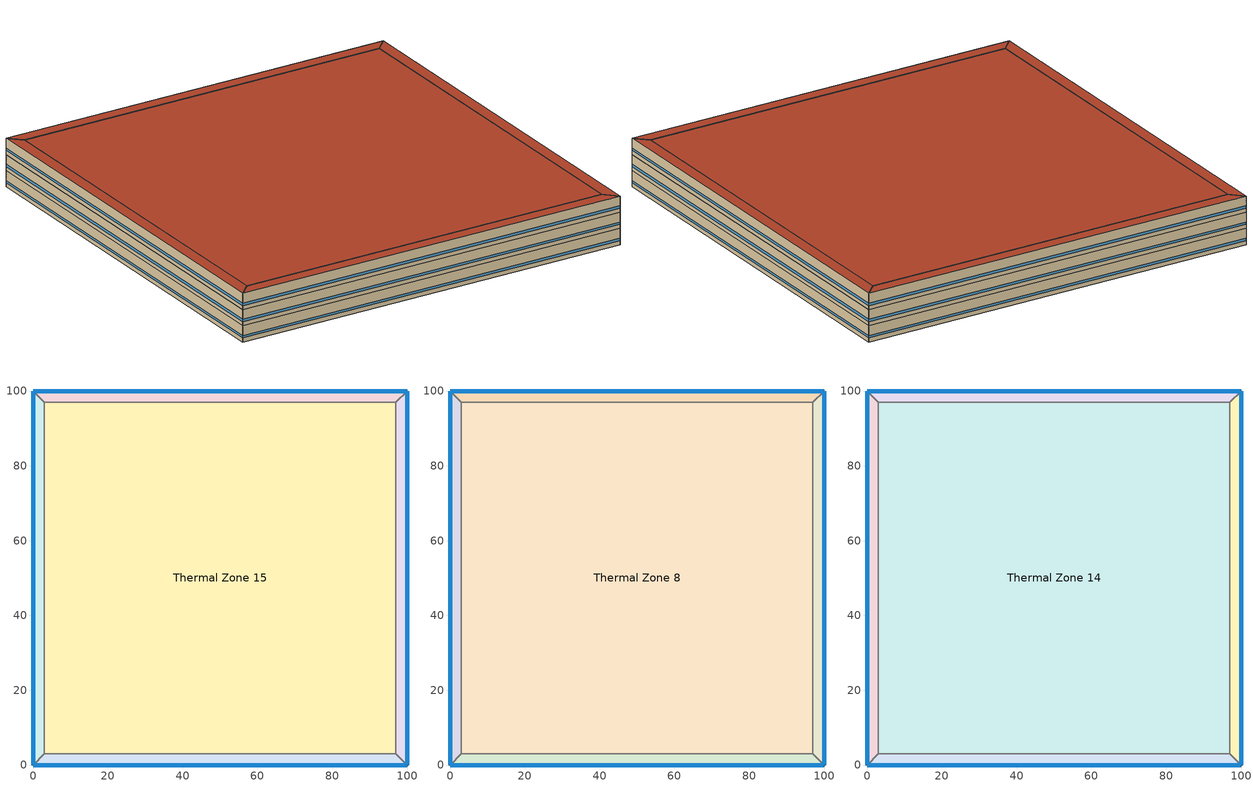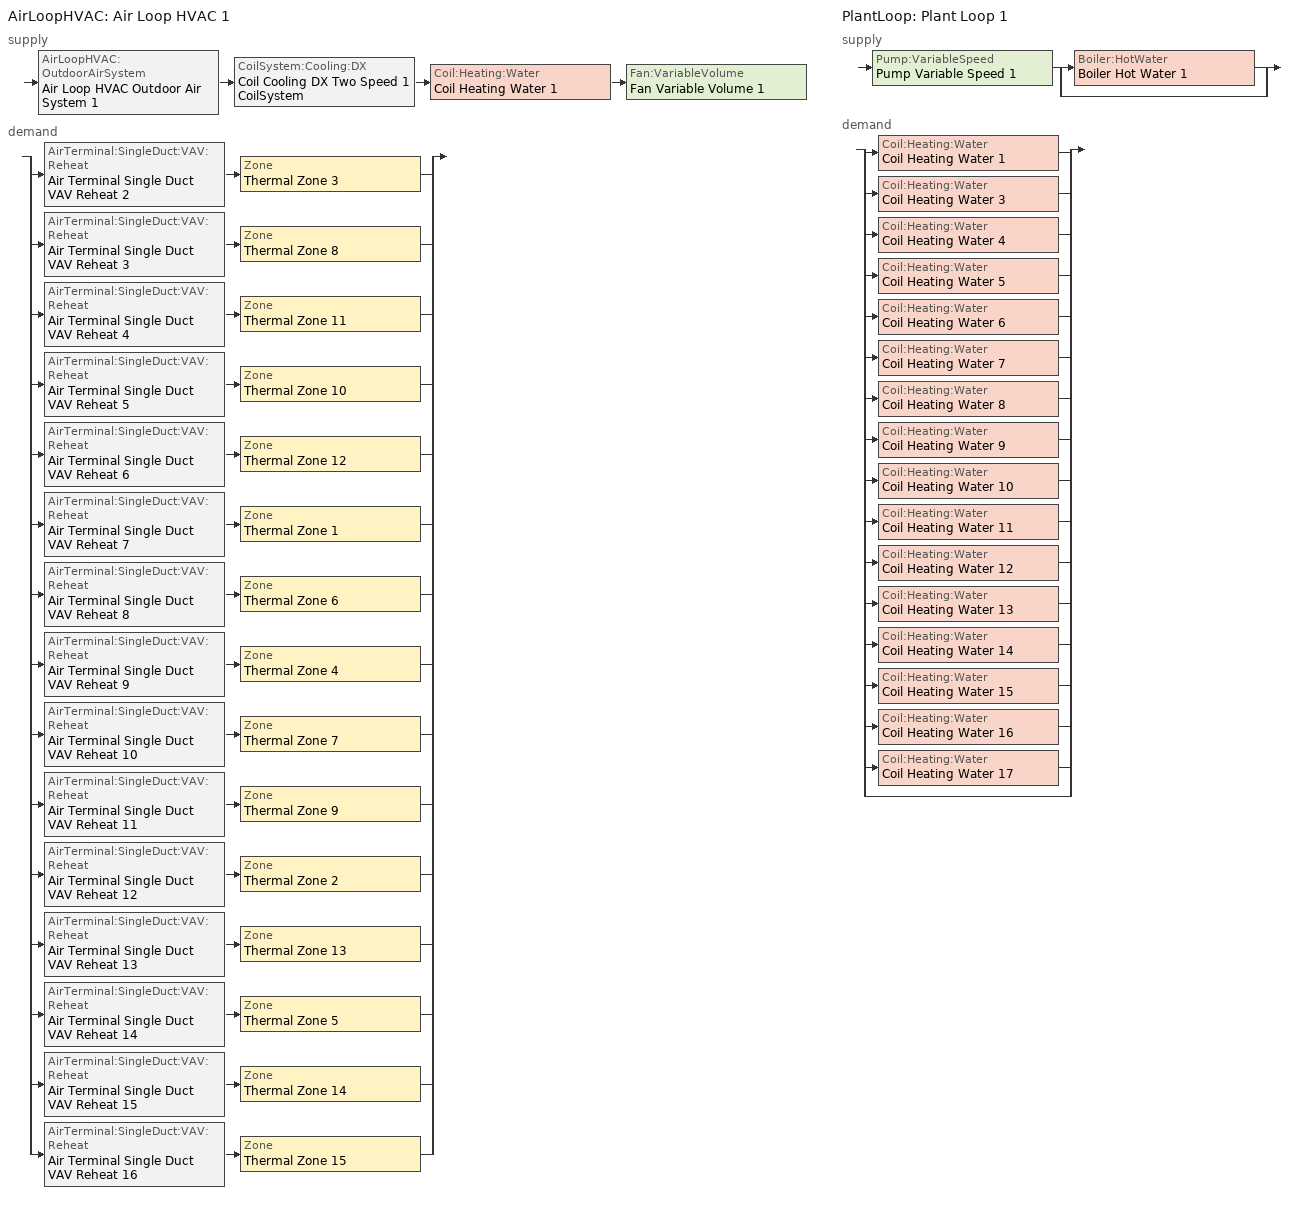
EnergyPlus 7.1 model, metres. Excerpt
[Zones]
Thermal Zone 4
 floor ground (000_ExtSlabCarpet_4in_ClimateZone 1-8): 100,0 0,0 3,3 97,3 z0
 wall outside (ASHRAE_189.1-2009_ExtWall_SteelFrame_ClimateZone 4-8): 0,0 100,0 z0:4
 wall to Thermal Zone 15 (000_Interior Wall): 97,3 3,3 z0:4
 wall to Thermal Zone 9 (000_Interior Wall): 100,0 97,3 z0:4
 wall to Thermal Zone 11 (000_Interior Wall): 3,3 0,0 z0:4
 window (ASHRAE_189.1-2009_ExtWindow_ClimateZone 4-5): 0.03,0 99.97,0 z1:1.6
Thermal Zone 10
 floor ground (000_ExtSlabCarpet_4in_ClimateZone 1-8): 0,100 100,100 97,97 3,97 z0
 wall outside (ASHRAE_189.1-2009_ExtWall_SteelFrame_ClimateZone 4-8): 100,100 0,100 z0:4
 wall to Thermal Zone 15 (000_Interior Wall): 3,97 97,97 z0:4
 wall to Thermal Zone 11 (000_Interior Wall): 0,100 3,97 z0:4
 wall to Thermal Zone 9 (000_Interior Wall): 97,97 100,100 z0:4
 window (ASHRAE_189.1-2009_ExtWindow_ClimateZone 4-5): 99.97,100 0.03,100 z1:1.6
Thermal Zone 9
 floor ground (000_ExtSlabCarpet_4in_ClimateZone 1-8): 100,100 100,0 97,3 97,97 z0
 wall outside (ASHRAE_189.1-2009_ExtWall_SteelFrame_ClimateZone 4-8): 100,0 100,100 z0:4
 wall to Thermal Zone 15 (000_Interior Wall): 97,97 97,3 z0:4
 window (ASHRAE_189.1-2009_ExtWindow_ClimateZone 4-5): 100,0.03 100,99.97 z1:1.6
Thermal Zone 15
 floor ground (000_ExtSlabCarpet_4in_ClimateZone 1-8): 3,3 3,97 97,97 97,3 z0
 wall to Thermal Zone 11 (000_Interior Wall): 3,97 3,3 z0:4
Thermal Zone 11
 floor ground (000_ExtSlabCarpet_4in_ClimateZone 1-8): 0,0 0,100 3,97 3,3 z0
 wall outside (ASHRAE_189.1-2009_ExtWall_SteelFrame_ClimateZone 4-8): 0,100 0,0 z0:4
 window (ASHRAE_189.1-2009_ExtWindow_ClimateZone 4-5): 0,99.97 0,0.03 z1:1.6
Thermal Zone 6
 floor to Thermal Zone 9 (000_Interior Floor): 100,100 100,0 97,3 97,97 z4
 wall outside (ASHRAE_189.1-2009_ExtWall_SteelFrame_ClimateZone 4-8): 100,0 100,100 z4:8
 wall to Thermal Zone 1 (000_Interior Wall): 100,100 97,97 z4:8
 wall to Thermal Zone 2 (000_Interior Wall): 97,3 100,0 z4:8
 wall to Thermal Zone 8 (000_Interior Wall): 97,97 97,3 z4:8
 window (ASHRAE_189.1-2009_ExtWindow_ClimateZone 4-5): 100,0.03 100,99.97 z5:5.6
Thermal Zone 1
 floor to Thermal Zone 10 (000_Interior Floor): 0,100 100,100 97,97 3,97 z4
 wall outside (ASHRAE_189.1-2009_ExtWall_SteelFrame_ClimateZone 4-8): 100,100 0,100 z4:8
 wall to Thermal Zone 8 (000_Interior Wall): 3,97 97,97 z4:8
 wall to Thermal Zone 7 (000_Interior Wall): 0,100 3,97 z4:8
 window (ASHRAE_189.1-2009_ExtWindow_ClimateZone 4-5): 99.97,100 0.03,100 z5:5.6
Thermal Zone 7
 floor to Thermal Zone 11 (000_Interior Floor): 0,0 0,100 3,97 3,3 z4
 wall outside (ASHRAE_189.1-2009_ExtWall_SteelFrame_ClimateZone 4-8): 0,100 0,0 z4:8
 wall to Thermal Zone 2 (000_Interior Wall): 0,0 3,3 z4:8
 wall to Thermal Zone 8 (000_Interior Wall): 3,3 3,97 z4:8
 window (ASHRAE_189.1-2009_ExtWindow_ClimateZone 4-5): 0,99.97 0,0.03 z5:5.6
Thermal Zone 8
 floor to Thermal Zone 15 (000_Interior Floor): 3,3 3,97 97,97 97,3 z4
 wall to Thermal Zone 2 (000_Interior Wall): 3,3 97,3 z4:8
Thermal Zone 2
 floor to Thermal Zone 4 (000_Interior Floor): 100,0 0,0 3,3 97,3 z4
 wall outside (ASHRAE_189.1-2009_ExtWall_SteelFrame_ClimateZone 4-8): 0,0 100,0 z4:8
 window (ASHRAE_189.1-2009_ExtWindow_ClimateZone 4-5): 0.03,0 99.97,0 z5:5.6
Thermal Zone 12
 floor to Thermal Zone 2 (000_Interior Floor): 100,0 0,0 3,3 97,3 z8
 wall outside (ASHRAE_189.1-2009_ExtWall_SteelFrame_ClimateZone 4-8): 0,0 100,0 z8:12
 wall to Thermal Zone 5 (000_Interior Wall): 100,0 97,3 z8:12
 wall to Thermal Zone 14 (000_Interior Wall): 97,3 3,3 z8:12
 wall to Thermal Zone 3 (000_Interior Wall): 3,3 0,0 z8:12
 window (ASHRAE_189.1-2009_ExtWindow_ClimateZone 4-5): 0.03,0 99.97,0 z9:9.6
 roof outside (ASHRAE_189.1-2009_ExtRoof_IEAD_ClimateZone 2-5): 97,3 3,3 0,0 100,0 z12
Thermal Zone 3
 floor to Thermal Zone 7 (000_Interior Floor): 0,0 0,100 3,97 3,3 z8
 wall outside (ASHRAE_189.1-2009_ExtWall_SteelFrame_ClimateZone 4-8): 0,100 0,0 z8:12
 wall to Thermal Zone 14 (000_Interior Wall): 3,3 3,97 z8:12
 wall to Thermal Zone 13 (000_Interior Wall): 3,97 0,100 z8:12
 window (ASHRAE_189.1-2009_ExtWindow_ClimateZone 4-5): 0,99.97 0,0.03 z9:9.6
 roof outside (ASHRAE_189.1-2009_ExtRoof_IEAD_ClimateZone 2-5): 3,3 3,97 0,100 0,0 z12
Thermal Zone 13
 floor to Thermal Zone 1 (000_Interior Floor): 0,100 100,100 97,97 3,97 z8
 wall outside (ASHRAE_189.1-2009_ExtWall_SteelFrame_ClimateZone 4-8): 100,100 0,100 z8:12
 wall to Thermal Zone 5 (000_Interior Wall): 97,97 100,100 z8:12
 wall to Thermal Zone 14 (000_Interior Wall): 3,97 97,97 z8:12
 window (ASHRAE_189.1-2009_ExtWindow_ClimateZone 4-5): 99.97,100 0.03,100 z9:9.6
 roof outside (ASHRAE_189.1-2009_ExtRoof_IEAD_ClimateZone 2-5): 3,97 97,97 100,100 0,100 z12
Thermal Zone 5
 floor to Thermal Zone 6 (000_Interior Floor): 100,100 100,0 97,3 97,97 z8
 wall outside (ASHRAE_189.1-2009_ExtWall_SteelFrame_ClimateZone 4-8): 100,0 100,100 z8:12
 wall to Thermal Zone 14 (000_Interior Wall): 97,97 97,3 z8:12
 window (ASHRAE_189.1-2009_ExtWindow_ClimateZone 4-5): 100,0.03 100,99.97 z9:9.6
 roof outside (ASHRAE_189.1-2009_ExtRoof_IEAD_ClimateZone 2-5): 97,97 97,3 100,0 100,100 z12
Thermal Zone 14
 floor to Thermal Zone 8 (000_Interior Floor): 3,3 3,97 97,97 97,3 z8
 roof outside (ASHRAE_189.1-2009_ExtRoof_IEAD_ClimateZone 2-5): 97,3 97,97 3,97 3,3 z12
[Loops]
AirLoopHVAC 'Air Loop HVAC 1'
 supply: AirLoopHVAC:OutdoorAirSystem 'Air Loop HVAC Outdoor Air System 1' > CoilSystem:Cooling:DX 'Coil Cooling DX Two Speed 1 CoilSystem' > Coil:Heating:Water 'Coil Heating Water 1' > Fan:VariableVolume 'Fan Variable Volume 1'
 demand: split
  | AirTerminal:SingleDuct:VAV:Reheat 'Air Terminal Single Duct VAV Reheat 2' > Zone 'Thermal Zone 3'
  | AirTerminal:SingleDuct:VAV:Reheat 'Air Terminal Single Duct VAV Reheat 3' > Zone 'Thermal Zone 8'
  | AirTerminal:SingleDuct:VAV:Reheat 'Air Terminal Single Duct VAV Reheat 4' > Zone 'Thermal Zone 11'
  | AirTerminal:SingleDuct:VAV:Reheat 'Air Terminal Single Duct VAV Reheat 5' > Zone 'Thermal Zone 10'
  | AirTerminal:SingleDuct:VAV:Reheat 'Air Terminal Single Duct VAV Reheat 6' > Zone 'Thermal Zone 12'
  | AirTerminal:SingleDuct:VAV:Reheat 'Air Terminal Single Duct VAV Reheat 7' > Zone 'Thermal Zone 1'
  | AirTerminal:SingleDuct:VAV:Reheat 'Air Terminal Single Duct VAV Reheat 8' > Zone 'Thermal Zone 6'
  | AirTerminal:SingleDuct:VAV:Reheat 'Air Terminal Single Duct VAV Reheat 9' > Zone 'Thermal Zone 4'
  | AirTerminal:SingleDuct:VAV:Reheat 'Air Terminal Single Duct VAV Reheat 10' > Zone 'Thermal Zone 7'
  | AirTerminal:SingleDuct:VAV:Reheat 'Air Terminal Single Duct VAV Reheat 11' > Zone 'Thermal Zone 9'
  | AirTerminal:SingleDuct:VAV:Reheat 'Air Terminal Single Duct VAV Reheat 12' > Zone 'Thermal Zone 2'
  | AirTerminal:SingleDuct:VAV:Reheat 'Air Terminal Single Duct VAV Reheat 13' > Zone 'Thermal Zone 13'
  | AirTerminal:SingleDuct:VAV:Reheat 'Air Terminal Single Duct VAV Reheat 14' > Zone 'Thermal Zone 5'
  | AirTerminal:SingleDuct:VAV:Reheat 'Air Terminal Single Duct VAV Reheat 15' > Zone 'Thermal Zone 14'
  | AirTerminal:SingleDuct:VAV:Reheat 'Air Terminal Single Duct VAV Reheat 16' > Zone 'Thermal Zone 15'
PlantLoop 'Plant Loop 1'
 supply: Pump:VariableSpeed 'Pump Variable Speed 1' > split
  | Boiler:HotWater 'Boiler Hot Water 1'
  | bypass
 demand: split
  | Coil:Heating:Water 'Coil Heating Water 1'
  | Coil:Heating:Water 'Coil Heating Water 3'
  | Coil:Heating:Water 'Coil Heating Water 4'
  | Coil:Heating:Water 'Coil Heating Water 5'
  | Coil:Heating:Water 'Coil Heating Water 6'
  | Coil:Heating:Water 'Coil Heating Water 7'
  | Coil:Heating:Water 'Coil Heating Water 8'
  | Coil:Heating:Water 'Coil Heating Water 9'
  | Coil:Heating:Water 'Coil Heating Water 10'
  | Coil:Heating:Water 'Coil Heating Water 11'
  | Coil:Heating:Water 'Coil Heating Water 12'
  | Coil:Heating:Water 'Coil Heating Water 13'
  | Coil:Heating:Water 'Coil Heating Water 14'
  | Coil:Heating:Water 'Coil Heating Water 15'
  | Coil:Heating:Water 'Coil Heating Water 16'
  | Coil:Heating:Water 'Coil Heating Water 17'
  | bypass
[Site:Location]
Chicago Ohare Intl Ap_IL_USA Design_Conditions: 41.98, -87.92, -6, 201
[SizingPeriod:DesignDay]
Chicago Ohare Intl Ap Ann Clg .4% Condns DB=>MWB: 7, 21, SummerDesignDay, 33.3, 10.5, DefaultMultipliers, , Wetbulb, 23.7, , , , , 98934, 5.2, 230, No, No, No, ASHRAETau, , , 0.455, 2.05
Chicago Ohare Intl Ap Ann Clg 2% Condns DP=>MDB: 7, 21, SummerDesignDay, 26.5, 10.5, DefaultMultipliers, , Dewpoint, 21.9, , , , , 98934, 5.2, 230, No, No, No, ASHRAETau, , , 0.455, 2.05
Chicago Ohare Intl Ap Ann Htg 99% Condns DB: 1, 21, WinterDesignDay, -16.6, 0, DefaultMultipliers, , Wetbulb, -16.6, , , , , 98934, 4.9, 270, No, No, No, ASHRAEClearSky, , , , , 0
Chicago Ohare Intl Ap Ann Clg 1% Condns WB=>MDB: 7, 21, SummerDesignDay, 29.6, 10.5, DefaultMultipliers, , Wetbulb, 24.5, , , , , 98934, 5.2, 230, No, No, No, ASHRAETau, , , 0.455, 2.05
Chicago Ohare Intl Ap Ann Hum_n 99.6% Condns DP=>MCDB: 1, 21, WinterDesignDay, -19.2, 0, DefaultMultipliers, , Dewpoint, -25.7, , , , , 98934, 4.9, 270, No, No, No, ASHRAEClearSky, , , , , 0
Chicago Ohare Intl Ap Ann Clg .4% Condns WB=>MDB: 7, 21, SummerDesignDay, 31.2, 10.5, DefaultMultipliers, , Wetbulb, 25.5, , , , , 98934, 5.2, 230, No, No, No, ASHRAETau, , , 0.455, 2.05
Chicago Ohare Intl Ap Ann Htg 99.6% Condns DB: 1, 21, WinterDesignDay, -20, 0, DefaultMultipliers, , Wetbulb, -20, , , , , 98934, 4.9, 270, No, No, No, ASHRAEClearSky, , , , , 0
Chicago Ohare Intl Ap Ann Clg 1% Condns DP=>MDB: 7, 21, SummerDesignDay, 27.7, 10.5, DefaultMultipliers, , Dewpoint, 22.9, , , , , 98934, 5.2, 230, No, No, No, ASHRAETau, , , 0.455, 2.05
Chicago Ohare Intl Ap Ann Htg Wind 99.6% Condns WS=>MCDB: 1, 21, WinterDesignDay, -3.5, 0, DefaultMultipliers, , Wetbulb, -3.5, , , , , 98934, 12.4, 270, No, No, No, ASHRAEClearSky, , , , , 0
Chicago Ohare Intl Ap Ann Hum_n 99% Condns DP=>MCDB: 1, 21, WinterDesignDay, -15.7, 0, DefaultMultipliers, , Dewpoint, -22.1, , , , , 98934, 4.9, 270, No, No, No, ASHRAEClearSky, , , , , 0
Chicago Ohare Intl Ap Ann Clg 1% Condns DB=>MWB: 7, 21, SummerDesignDay, 31.6, 10.5, DefaultMultipliers, , Wetbulb, 23, , , , , 98934, 5.2, 230, No, No, No, ASHRAETau, , , 0.455, 2.05
Chicago Ohare Intl Ap Ann Clg 2% Condns DB=>MWB: 7, 21, SummerDesignDay, 30.1, 10.5, DefaultMultipliers, , Wetbulb, 22.1, , , , , 98934, 5.2, 230, No, No, No, ASHRAETau, , , 0.455, 2.05
Chicago Ohare Intl Ap Ann Clg 2% Condns WB=>MDB: 7, 21, SummerDesignDay, 28.1, 10.5, DefaultMultipliers, , Wetbulb, 23.5, , , , , 98934, 5.2, 230, No, No, No, ASHRAETau, , , 0.455, 2.05
Chicago Ohare Intl Ap Ann Htg Wind 99% Condns WS=>MCDB: 1, 21, WinterDesignDay, -3.2, 0, DefaultMultipliers, , Wetbulb, -3.2, , , , , 98934, 11.4, 270, No, No, No, ASHRAEClearSky, , , , , 0
Chicago Ohare Intl Ap Ann Clg 1% Condns Enth=>MDB: 7, 21, SummerDesignDay, 29.6, 10.5, DefaultMultipliers, , Enthalpy, , , , 75100, , 98934, 5.2, 230, No, No, No, ASHRAETau, , , 0.455, 2.05
Chicago Ohare Intl Ap Ann Clg .4% Condns DP=>MDB: 7, 21, SummerDesignDay, 28.9, 10.5, DefaultMultipliers, , Dewpoint, 23.8, , , , , 98934, 5.2, 230, No, No, No, ASHRAETau, , , 0.455, 2.05
Chicago Ohare Intl Ap Ann Clg .4% Condns Enth=>MDB: 7, 21, SummerDesignDay, 31.4, 10.5, DefaultMultipliers, , Enthalpy, , , , 79200, , 98934, 5.2, 230, No, No, No, ASHRAETau, , , 0.455, 2.05
Chicago Ohare Intl Ap Ann Clg 2% Condns Enth=>MDB: 7, 21, SummerDesignDay, 28.2, 10.5, DefaultMultipliers, , Enthalpy, , , , 70900, , 98934, 5.2, 230, No, No, No, ASHRAETau, , , 0.455, 2.05
[Building]
Building 1
[Material]
Metal Decking: MediumSmooth, 0.0015, 45.006, 7680, 418.4, 0.9, 0.7, 0.3
MAT-CC05 4 HW CONCRETE: Rough, 0.1016, 1.311, 2240, 836.8, 0.9, 0.7, 0.7
1/2IN Gypsum: Smooth, 0.0127, 0.16, 784.9, 830, 0.9, 0.92, 0.92
Roof Membrane: VeryRough, 0.0095, 0.16, 1121.29, 1460, 0.9, 0.7, 0.7
Roof Insulation [21]: MediumRough, 0.2105, 0.049, 265, 836.8, 0.9, 0.7, 0.7
Wall Insulation [39]: MediumRough, 0.1184, 0.045, 265, 836.8, 0.9, 0.7, 0.7
000_F16 Acoustic tile: MediumSmooth, 0.0191, 0.06, 368, 590, 0.9, 0.7, 0.7
000_G01a 19mm gypsum board: MediumSmooth, 0.019, 0.16, 800, 1090, 0.9, 0.7, 0.7
000_M11 100mm lightweight concrete: MediumRough, 0.1016, 0.53, 1280, 840, 0.9, 0.7, 0.7
[Material:AirGap]
000_F04 Wall air space resistance: 0.15
000_F05 Ceiling air space resistance: 0.18
[Material:NoMass]
MAT-SHEATH: Rough, 0.3626, 0.9, 0.7, 0.7
CP02 CARPET PAD: VeryRough, 0.2165, 0.9, 0.7, 0.8
[WindowMaterial:Glazing]
Theoretical Glass [207]: SpectralAverage, , 0.003, 0.3311, 0.6189, 0.6189, 0.44, 0.51, 0.51, 0, 0.9, 0.9, 0.0133, 1, No
[Construction]
000_ExtSlabCarpet_4in_ClimateZone 1-8: MAT-CC05 4 HW CONCRETE, CP02 CARPET PAD
ASHRAE_189.1-2009_ExtWindow_ClimateZone 4-5: Theoretical Glass [207]
ASHRAE_189.1-2009_ExtRoof_IEAD_ClimateZone 2-5: Roof Membrane, Roof Insulation [21], Metal Decking
ASHRAE_189.1-2009_ExtWall_SteelFrame_ClimateZone 4-8: MAT-SHEATH, Wall Insulation [39], 1/2IN Gypsum
000_Interior Wall: 000_G01a 19mm gypsum board, 000_F04 Wall air space resistance, 000_G01a 19mm gypsum board
000_Interior Floor: 000_F16 Acoustic tile, 000_F05 Ceiling air space resistance, 000_M11 100mm lightweight concrete
[AirLoopHVAC]
Air Loop HVAC 1: Air Loop HVAC 1 Controllers, AvailabilityManagerAssignmentList {624c76fb-12ad-4f8e-99cb-f37e96f40426}, AutoSize, BranchList {eee155d9-9c2a-4a55-a710-76dbe2485c0d}, , Node 16, Node 19, Node 18, Node 17
[Sizing:System]
Air Loop HVAC 1: Sensible, Autosize, 0.3, 7, 0.008, 12.8, 0.008, 12.8, 16.7, NonCoincident, Yes, Yes, 0.0085, 0.008, DesignDay, 0, DesignDay, 0, ZoneSum
[Controller:WaterCoil]
Controller Water Coil 1: Temperature, Normal, Flow, Node 25, Node 31, Autosize, Autosize, 1e-07
[AvailabilityManager:Scheduled]
AvailabilityManager:Scheduled {ff72f5e9-6088-4ab2-8aa2-5031b37fde2c}: Schedule:Compact {1a37a5f9-7837-4f13-86b0-91f511da4fc4}
AvailabilityManager:Scheduled {9e955234-1502-44aa-b564-9798d6c86b2d}: Schedule:Compact {10cc8589-7434-4783-95c0-f0a3b5c45395}
[AirLoopHVAC:OutdoorAirSystem]
Air Loop HVAC Outdoor Air System 1: AirLoopHVAC:ControllerList {dc00da8d-3b41-4ae9-b59e-88108e76a90b}, AirLoopHVAC:OutdoorAirSystem:EquipmentList {45a1449e-0e53-45b9-b0fa-cebc7140b90f}, AvailabilityManagerAssignmentList {6155032a-fa3e-445f-a5fb-75636528b03c}
[Controller:OutdoorAir]
Controller Outdoor Air 1: Node 22, Node 16, Node 23, Node 21, Autosize, Autosize, FixedDryBulb, ModulateFlow, 30, 64000, , , -100, NoLockout, FixedMinimum, , , , , , No, , , Yes, BypassWhenOAFlowGreaterThanMinimum
[OutdoorAir:Mixer]
OutdoorAir:Mixer {80567fec-7e14-4e6e-86e1-80bbd77466bd}: Node 23, Node 21, Node 22, Node 16
[SetpointManager:MixedAir]
Setpoint Manager Mixed Air 3: Temperature, Node 17, Node 25, Node 17, Node 23
Setpoint Manager Mixed Air 2: Temperature, Node 17, Node 25, Node 17, Node 24
Setpoint Manager Mixed Air 1: Temperature, Node 17, Node 25, Node 17, Node 25
[CoilSystem:Cooling:DX]
Coil Cooling DX Two Speed 1 CoilSystem: Always_On, Node 23, Node 24, Node 24, Coil:Cooling:DX:TwoSpeed, Coil Cooling DX Two Speed 1
[Coil:Cooling:DX:TwoSpeed]
Coil Cooling DX Two Speed 1: Always_On, Autosize, Autosize, 5.5, Autosize, Node 23, Node 24, Curve Biquadratic 1, Curve Quadratic 1, Curve Biquadratic 2, Curve Quadratic 2, Curve Quadratic 3, Autosize, 0.69, 6.6, Autosize, Curve Biquadratic 3, Curve Biquadratic 4, , AirCooled, 0, , , 0, , , , , 10, 2
[Coil:Heating:Water]
Coil Heating Water 1: Always_On, Autosize, Autosize, Node 31, Node 37, Node 24, Node 25, UFactorTimesAreaAndDesignWaterFlowRate, Autosize, 82.2, 16.6, 71.1, 32.2, 0.5
Coil Heating Water 3: Always_On, Autosize, Autosize, Node 40, Node 41, Air Terminal Single Duct VAV Reheat 2 Damper Outlet, Node 20, UFactorTimesAreaAndDesignWaterFlowRate, Autosize, 82.2, 16.6, 71.1, 32.2, 0.5
Coil Heating Water 4: Always_On, Autosize, Autosize, Node 45, Node 46, Air Terminal Single Duct VAV Reheat 3 Damper Outlet, Node 42, UFactorTimesAreaAndDesignWaterFlowRate, Autosize, 82.2, 16.6, 71.1, 32.2, 0.5
Coil Heating Water 5: Always_On, Autosize, Autosize, Node 50, Node 51, Air Terminal Single Duct VAV Reheat 4 Damper Outlet, Node 47, UFactorTimesAreaAndDesignWaterFlowRate, Autosize, 82.2, 16.6, 71.1, 32.2, 0.5
Coil Heating Water 6: Always_On, Autosize, Autosize, Node 55, Node 56, Air Terminal Single Duct VAV Reheat 5 Damper Outlet, Node 52, UFactorTimesAreaAndDesignWaterFlowRate, Autosize, 82.2, 16.6, 71.1, 32.2, 0.5
Coil Heating Water 7: Always_On, Autosize, Autosize, Node 60, Node 61, Air Terminal Single Duct VAV Reheat 6 Damper Outlet, Node 57, UFactorTimesAreaAndDesignWaterFlowRate, Autosize, 82.2, 16.6, 71.1, 32.2, 0.5
Coil Heating Water 8: Always_On, Autosize, Autosize, Node 65, Node 66, Air Terminal Single Duct VAV Reheat 7 Damper Outlet, Node 62, UFactorTimesAreaAndDesignWaterFlowRate, Autosize, 82.2, 16.6, 71.1, 32.2, 0.5
Coil Heating Water 9: Always_On, Autosize, Autosize, Node 70, Node 71, Air Terminal Single Duct VAV Reheat 8 Damper Outlet, Node 67, UFactorTimesAreaAndDesignWaterFlowRate, Autosize, 82.2, 16.6, 71.1, 32.2, 0.5
Coil Heating Water 10: Always_On, Autosize, Autosize, Node 75, Node 76, Air Terminal Single Duct VAV Reheat 9 Damper Outlet, Node 72, UFactorTimesAreaAndDesignWaterFlowRate, Autosize, 82.2, 16.6, 71.1, 32.2, 0.5
Coil Heating Water 11: Always_On, Autosize, Autosize, Node 80, Node 81, Air Terminal Single Duct VAV Reheat 10 Damper Outlet, Node 77, UFactorTimesAreaAndDesignWaterFlowRate, Autosize, 82.2, 16.6, 71.1, 32.2, 0.5
Coil Heating Water 12: Always_On, Autosize, Autosize, Node 85, Node 86, Air Terminal Single Duct VAV Reheat 11 Damper Outlet, Node 82, UFactorTimesAreaAndDesignWaterFlowRate, Autosize, 82.2, 16.6, 71.1, 32.2, 0.5
Coil Heating Water 13: Always_On, Autosize, Autosize, Node 90, Node 91, Air Terminal Single Duct VAV Reheat 12 Damper Outlet, Node 87, UFactorTimesAreaAndDesignWaterFlowRate, Autosize, 82.2, 16.6, 71.1, 32.2, 0.5
Coil Heating Water 14: Always_On, Autosize, Autosize, Node 95, Node 96, Air Terminal Single Duct VAV Reheat 13 Damper Outlet, Node 92, UFactorTimesAreaAndDesignWaterFlowRate, Autosize, 82.2, 16.6, 71.1, 32.2, 0.5
Coil Heating Water 15: Always_On, Autosize, Autosize, Node 100, Node 101, Air Terminal Single Duct VAV Reheat 14 Damper Outlet, Node 97, UFactorTimesAreaAndDesignWaterFlowRate, Autosize, 82.2, 16.6, 71.1, 32.2, 0.5
Coil Heating Water 16: Always_On, Autosize, Autosize, Node 105, Node 106, Air Terminal Single Duct VAV Reheat 15 Damper Outlet, Node 102, UFactorTimesAreaAndDesignWaterFlowRate, Autosize, 82.2, 16.6, 71.1, 32.2, 0.5
Coil Heating Water 17: Always_On, Autosize, Autosize, Node 110, Node 111, Air Terminal Single Duct VAV Reheat 16 Damper Outlet, Node 107, UFactorTimesAreaAndDesignWaterFlowRate, Autosize, 82.2, 16.6, 71.1, 32.2, 0.5
[Fan:VariableVolume]
Fan Variable Volume 1: Always_On, 0.5, 500, AutoSize, FixedFlowRate, 0, 0, 0.93, 1, 0.0407599, 0.088045, -0.0729261, 0.94374, 0, Node 25, Node 17
[SetpointManager:Scheduled]
Setpoint Manager Scheduled 1: Temperature, Deck_Temperature, Node 17
Setpoint Manager Scheduled 2: Temperature, Hot_Water_Temperature, Node 27
[AirTerminal:SingleDuct:VAV:Reheat]
Air Terminal Single Duct VAV Reheat 2: Always_On, Air Terminal Single Duct VAV Reheat 2 Damper Outlet, Node 39, Autosize, Constant, 0.3, 0.3, , Coil:Heating:Water, Coil Heating Water 3, Autosize, 0, Node 20, 0.001, Normal, Autocalculate, Autocalculate, 35
Air Terminal Single Duct VAV Reheat 3: Always_On, Air Terminal Single Duct VAV Reheat 3 Damper Outlet, Node 44, Autosize, Constant, 0.3, 0.3, , Coil:Heating:Water, Coil Heating Water 4, Autosize, 0, Node 42, 0.001, Normal, Autocalculate, Autocalculate, 35
Air Terminal Single Duct VAV Reheat 4: Always_On, Air Terminal Single Duct VAV Reheat 4 Damper Outlet, Node 49, Autosize, Constant, 0.3, 0.3, , Coil:Heating:Water, Coil Heating Water 5, Autosize, 0, Node 47, 0.001, Normal, Autocalculate, Autocalculate, 35
Air Terminal Single Duct VAV Reheat 5: Always_On, Air Terminal Single Duct VAV Reheat 5 Damper Outlet, Node 54, Autosize, Constant, 0.3, 0.3, , Coil:Heating:Water, Coil Heating Water 6, Autosize, 0, Node 52, 0.001, Normal, Autocalculate, Autocalculate, 35
Air Terminal Single Duct VAV Reheat 6: Always_On, Air Terminal Single Duct VAV Reheat 6 Damper Outlet, Node 59, Autosize, Constant, 0.3, 0.3, , Coil:Heating:Water, Coil Heating Water 7, Autosize, 0, Node 57, 0.001, Normal, Autocalculate, Autocalculate, 35
Air Terminal Single Duct VAV Reheat 7: Always_On, Air Terminal Single Duct VAV Reheat 7 Damper Outlet, Node 64, Autosize, Constant, 0.3, 0.3, , Coil:Heating:Water, Coil Heating Water 8, Autosize, 0, Node 62, 0.001, Normal, Autocalculate, Autocalculate, 35
Air Terminal Single Duct VAV Reheat 8: Always_On, Air Terminal Single Duct VAV Reheat 8 Damper Outlet, Node 69, Autosize, Constant, 0.3, 0.3, , Coil:Heating:Water, Coil Heating Water 9, Autosize, 0, Node 67, 0.001, Normal, Autocalculate, Autocalculate, 35
Air Terminal Single Duct VAV Reheat 9: Always_On, Air Terminal Single Duct VAV Reheat 9 Damper Outlet, Node 74, Autosize, Constant, 0.3, 0.3, , Coil:Heating:Water, Coil Heating Water 10, Autosize, 0, Node 72, 0.001, Normal, Autocalculate, Autocalculate, 35
Air Terminal Single Duct VAV Reheat 10: Always_On, Air Terminal Single Duct VAV Reheat 10 Damper Outlet, Node 79, Autosize, Constant, 0.3, 0.3, , Coil:Heating:Water, Coil Heating Water 11, Autosize, 0, Node 77, 0.001, Normal, Autocalculate, Autocalculate, 35
Air Terminal Single Duct VAV Reheat 11: Always_On, Air Terminal Single Duct VAV Reheat 11 Damper Outlet, Node 84, Autosize, Constant, 0.3, 0.3, , Coil:Heating:Water, Coil Heating Water 12, Autosize, 0, Node 82, 0.001, Normal, Autocalculate, Autocalculate, 35
Air Terminal Single Duct VAV Reheat 12: Always_On, Air Terminal Single Duct VAV Reheat 12 Damper Outlet, Node 89, Autosize, Constant, 0.3, 0.3, , Coil:Heating:Water, Coil Heating Water 13, Autosize, 0, Node 87, 0.001, Normal, Autocalculate, Autocalculate, 35
Air Terminal Single Duct VAV Reheat 13: Always_On, Air Terminal Single Duct VAV Reheat 13 Damper Outlet, Node 94, Autosize, Constant, 0.3, 0.3, , Coil:Heating:Water, Coil Heating Water 14, Autosize, 0, Node 92, 0.001, Normal, Autocalculate, Autocalculate, 35
Air Terminal Single Duct VAV Reheat 14: Always_On, Air Terminal Single Duct VAV Reheat 14 Damper Outlet, Node 99, Autosize, Constant, 0.3, 0.3, , Coil:Heating:Water, Coil Heating Water 15, Autosize, 0, Node 97, 0.001, Normal, Autocalculate, Autocalculate, 35
Air Terminal Single Duct VAV Reheat 15: Always_On, Air Terminal Single Duct VAV Reheat 15 Damper Outlet, Node 104, Autosize, Constant, 0.3, 0.3, , Coil:Heating:Water, Coil Heating Water 16, Autosize, 0, Node 102, 0.001, Normal, Autocalculate, Autocalculate, 35
Air Terminal Single Duct VAV Reheat 16: Always_On, Air Terminal Single Duct VAV Reheat 16 Damper Outlet, Node 109, Autosize, Constant, 0.3, 0.3, , Coil:Heating:Water, Coil Heating Water 17, Autosize, 0, Node 107, 0.001, Normal, Autocalculate, Autocalculate, 35
[PlantLoop]
Plant Loop 1: Water, , Plant Loop 1 Operation Scheme List, Node 27, 100, 0, Autosize, 0, Autocalculate, Node 26, Node 27, Plant Loop 1 Supply Branches, Plant Loop 1 Supply Connector List, Node 29, Node 30, Plant Loop 1 Demand Branches, Plant Loop 1 Demand Connector List, Optimal
[PlantEquipmentOperationSchemes]
Plant Loop 1 Operation Scheme List: PlantEquipmentOperation:HeatingLoad, Plant Loop 1 Heating Operation Scheme, Plant Loop 1 On Schedule
[PlantEquipmentOperation:HeatingLoad]
Plant Loop 1 Heating Operation Scheme: 0, 1000000000, Plant Loop 1 Heating Equipment List
[PlantEquipmentList]
Plant Loop 1 Heating Equipment List: Boiler:HotWater, Boiler Hot Water 1
[Sizing:Plant]
Plant Loop 1: Heating, 82, 11
[Pump:VariableSpeed]
Pump Variable Speed 1: Node 26, Node 32, Autosize, 179352, Autosize, 0.9, 0, 0, 1, 0, 0, 0, Intermittent
[Boiler:HotWater]
Boiler Hot Water 1: NaturalGas, Autosize, 0.66, , , 82, Autosize, 0, 1, 1, Node 28, Node 33, 99, ConstantFlow, 0, 1
[Zone]
Thermal Zone 12; Thermal Zone 3: -0, 0, 0, 8
Thermal Zone 4; Thermal Zone 11: -0, 0, 0, 0
Thermal Zone 6: -0, 97, 3, 4
Thermal Zone 13: -0, 3, 97, 8
Thermal Zone 1: -0, 3, 97, 4
Thermal Zone 10: -0, 3, 97, 0
Thermal Zone 7; Thermal Zone 2: -0, 0, 0, 4
Thermal Zone 8: -0, 3, 3, 4
Thermal Zone 9: -0, 97, 3, 0
Thermal Zone 5: -0, 97, 3, 8
Thermal Zone 15: -0, 3, 3, 0
Thermal Zone 14: -0, 3, 3, 8
[ZoneControl:Thermostat]
Thermal Zone 12 Thermostat: Thermal Zone 12, Thermal Zone 12 Thermostat Schedule, ThermostatSetpoint:DualSetpoint, Thermostat Setpoint Dual Setpoint 1
Thermal Zone 4 Thermostat: Thermal Zone 4, Thermal Zone 4 Thermostat Schedule, ThermostatSetpoint:DualSetpoint, Thermostat Setpoint Dual Setpoint 1
Thermal Zone 6 Thermostat: Thermal Zone 6, Thermal Zone 6 Thermostat Schedule, ThermostatSetpoint:DualSetpoint, Thermostat Setpoint Dual Setpoint 1
Thermal Zone 3 Thermostat: Thermal Zone 3, Thermal Zone 3 Thermostat Schedule, ThermostatSetpoint:DualSetpoint, Thermostat Setpoint Dual Setpoint 1
Thermal Zone 13 Thermostat: Thermal Zone 13, Thermal Zone 13 Thermostat Schedule, ThermostatSetpoint:DualSetpoint, Thermostat Setpoint Dual Setpoint 1
Thermal Zone 1 Thermostat: Thermal Zone 1, Thermal Zone 1 Thermostat Schedule, ThermostatSetpoint:DualSetpoint, Thermostat Setpoint Dual Setpoint 1
Thermal Zone 10 Thermostat: Thermal Zone 10, Thermal Zone 10 Thermostat Schedule, ThermostatSetpoint:DualSetpoint, Thermostat Setpoint Dual Setpoint 1
Thermal Zone 7 Thermostat: Thermal Zone 7, Thermal Zone 7 Thermostat Schedule, ThermostatSetpoint:DualSetpoint, Thermostat Setpoint Dual Setpoint 1
Thermal Zone 8 Thermostat: Thermal Zone 8, Thermal Zone 8 Thermostat Schedule, ThermostatSetpoint:DualSetpoint, Thermostat Setpoint Dual Setpoint 1
Thermal Zone 9 Thermostat: Thermal Zone 9, Thermal Zone 9 Thermostat Schedule, ThermostatSetpoint:DualSetpoint, Thermostat Setpoint Dual Setpoint 1
Thermal Zone 2 Thermostat: Thermal Zone 2, Thermal Zone 2 Thermostat Schedule, ThermostatSetpoint:DualSetpoint, Thermostat Setpoint Dual Setpoint 1
Thermal Zone 5 Thermostat: Thermal Zone 5, Thermal Zone 5 Thermostat Schedule, ThermostatSetpoint:DualSetpoint, Thermostat Setpoint Dual Setpoint 1
Thermal Zone 15 Thermostat: Thermal Zone 15, Thermal Zone 15 Thermostat Schedule, ThermostatSetpoint:DualSetpoint, Thermostat Setpoint Dual Setpoint 1
Thermal Zone 14 Thermostat: Thermal Zone 14, Thermal Zone 14 Thermostat Schedule, ThermostatSetpoint:DualSetpoint, Thermostat Setpoint Dual Setpoint 1
Thermal Zone 11 Thermostat: Thermal Zone 11, Thermal Zone 11 Thermostat Schedule, ThermostatSetpoint:DualSetpoint, Thermostat Setpoint Dual Setpoint 1
[ThermostatSetpoint:DualSetpoint]
Thermostat Setpoint Dual Setpoint 1: Heating Sch, Cooling Sch
[Zone equipment]
Thermal Zone 12: Air Terminal Single Duct VAV Reheat 6
Thermal Zone 4: Air Terminal Single Duct VAV Reheat 9
Thermal Zone 6: Air Terminal Single Duct VAV Reheat 8
Thermal Zone 3: Air Terminal Single Duct VAV Reheat 2
Thermal Zone 13: Air Terminal Single Duct VAV Reheat 13
Thermal Zone 1: Air Terminal Single Duct VAV Reheat 7
Thermal Zone 10: Air Terminal Single Duct VAV Reheat 5
Thermal Zone 7: Air Terminal Single Duct VAV Reheat 10
Thermal Zone 8: Air Terminal Single Duct VAV Reheat 3
Thermal Zone 9: Air Terminal Single Duct VAV Reheat 11
Thermal Zone 2: Air Terminal Single Duct VAV Reheat 12
Thermal Zone 5: Air Terminal Single Duct VAV Reheat 14
Thermal Zone 15: Air Terminal Single Duct VAV Reheat 16
Thermal Zone 14: Air Terminal Single Duct VAV Reheat 15
Thermal Zone 11: Air Terminal Single Duct VAV Reheat 4
[Sizing:Zone]
Thermal Zone 12; Thermal Zone 4; Thermal Zone 6; Thermal Zone 3; Thermal Zone 13; Thermal Zone 1; Thermal Zone 10; Thermal Zone 7; Thermal Zone 8; Thermal Zone 9; Thermal Zone 2; Thermal Zone 5; Thermal Zone 15; Thermal Zone 14; Thermal Zone 11: 14, 40, 0.0085, 0.008, , , , DesignDay, , , , , DesignDay
[Schedule:Day:Interval]
Always_On_Default; Always_On_Winter_Design_Day; Always_On_Summer_Design_Day: OnOff, No, 24:00, 1
Hot_Water_Temperature_Default; Hot_Water_Temperature_Summer_Design_Day; Hot_Water_Temperature_Winter_Design_Day: Temperature 1, No, 24:00, 67
Heating Sch Default: Temperature 2, No, 24:00, 24
Cooling Sch Default: Temperature 3, No, 24:00, 28
Deck_Temperature_Winter_Design_Day; Deck_Temperature_Summer_Design_Day; Deck_Temperature_Default: Temperature, No, 24:00, 12.8
[Schedule:Week:Daily]
Schedule:Week:Daily {221299da-5dae-4c2a-8196-57c657e4d6f1}: Deck_Temperature_Default, Deck_Temperature_Default, Deck_Temperature_Default, Deck_Temperature_Default, Deck_Temperature_Default, Deck_Temperature_Default, Deck_Temperature_Default, Deck_Temperature_Default, Deck_Temperature_Summer_Design_Day, Deck_Temperature_Winter_Design_Day, Deck_Temperature_Default, Deck_Temperature_Default
Schedule:Week:Daily {14de5ba6-a59a-409b-b0f5-7baa0f83f6fe}: Cooling Sch Default, Cooling Sch Default, Cooling Sch Default, Cooling Sch Default, Cooling Sch Default, Cooling Sch Default, Cooling Sch Default, Cooling Sch Default, Cooling Sch Default, Cooling Sch Default, Cooling Sch Default, Cooling Sch Default
Schedule:Week:Daily {be3da616-245e-47ce-b870-f7af534fc356}: Hot_Water_Temperature_Default, Hot_Water_Temperature_Default, Hot_Water_Temperature_Default, Hot_Water_Temperature_Default, Hot_Water_Temperature_Default, Hot_Water_Temperature_Default, Hot_Water_Temperature_Default, Hot_Water_Temperature_Default, Hot_Water_Temperature_Summer_Design_Day, Hot_Water_Temperature_Winter_Design_Day, Hot_Water_Temperature_Default, Hot_Water_Temperature_Default
Schedule:Week:Daily {d4b8b5d9-d821-41ef-b675-ae693abba855}: Heating Sch Default, Heating Sch Default, Heating Sch Default, Heating Sch Default, Heating Sch Default, Heating Sch Default, Heating Sch Default, Heating Sch Default, Heating Sch Default, Heating Sch Default, Heating Sch Default, Heating Sch Default
Schedule:Week:Daily {c4533e7a-8226-47c2-a778-f11b594f7400}: Always_On_Default, Always_On_Default, Always_On_Default, Always_On_Default, Always_On_Default, Always_On_Default, Always_On_Default, Always_On_Default, Always_On_Summer_Design_Day, Always_On_Winter_Design_Day, Always_On_Default, Always_On_Default
[Schedule:Year]
Deck_Temperature: Temperature, Schedule:Week:Daily {221299da-5dae-4c2a-8196-57c657e4d6f1}, 1, 1, 12, 31
Cooling Sch: Temperature 3, Schedule:Week:Daily {14de5ba6-a59a-409b-b0f5-7baa0f83f6fe}, 1, 1, 12, 31
Hot_Water_Temperature: Temperature 1, Schedule:Week:Daily {be3da616-245e-47ce-b870-f7af534fc356}, 1, 1, 12, 31
Heating Sch: Temperature 2, Schedule:Week:Daily {d4b8b5d9-d821-41ef-b675-ae693abba855}, 1, 1, 12, 31
Always_On: OnOff, Schedule:Week:Daily {c4533e7a-8226-47c2-a778-f11b594f7400}, 1, 1, 12, 31
[Schedule:Compact]
Schedule:Compact {1a37a5f9-7837-4f13-86b0-91f511da4fc4}; Schedule:Compact {10cc8589-7434-4783-95c0-f0a3b5c45395}; Plant Loop 1 On Schedule: Through: 12/31, For: AllDays, Until: 24:00, 1
Thermal Zone 12 Thermostat Schedule; Thermal Zone 4 Thermostat Schedule; Thermal Zone 6 Thermostat Schedule; Thermal Zone 3 Thermostat Schedule; Thermal Zone 13 Thermostat Schedule; Thermal Zone 1 Thermostat Schedule; Thermal Zone 10 Thermostat Schedule; Thermal Zone 7 Thermostat Schedule; Thermal Zone 8 Thermostat Schedule; Thermal Zone 9 Thermostat Schedule; Thermal Zone 2 Thermostat Schedule; Thermal Zone 5 Thermostat Schedule; Thermal Zone 15 Thermostat Schedule; Thermal Zone 14 Thermostat Schedule; Thermal Zone 11 Thermostat Schedule: Through: 12/31, For: AllDays, Until: 24:00, 4
[Curve:Biquadratic]
Curve Biquadratic 1: 0.42415, 0.04426, -0.00042, 0.00333, -8e-05, -0.00021, 17, 22, 13, 46
Curve Biquadratic 2: 1.23649, -0.02431, 0.00057, -0.01434, 0.00063, -0.00038, 17, 22, 13, 46
Curve Biquadratic 3; Curve Biquadratic 4: 0, 0, 0, 0, 0, 0, 0, 1, 0, 1
[Curve:Quadratic]
Curve Quadratic 1: 0.77136, 0.34053, -0.11088, 0.75918, 1.13877
Curve Quadratic 2: 1.2055, -0.32953, 0.12308, 0.75918, 1.13877
Curve Quadratic 3: 0.771, 0.229, 0, 0, 1
